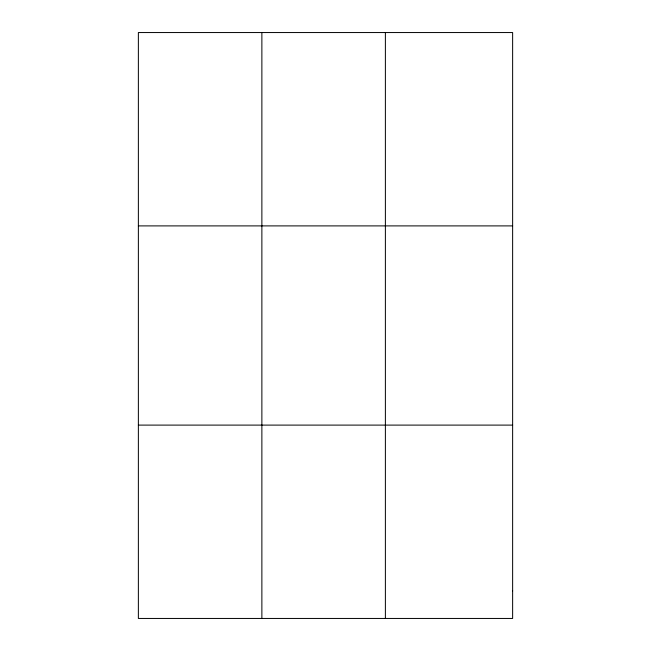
<?xml version="1.0" encoding="UTF-8"?>
<svg xmlns="http://www.w3.org/2000/svg" width="651" height="651" viewBox="0 0 651 651"><rect width="100%" height="100%" fill="white"/><g stroke="black" fill="none" stroke-linecap="round" stroke-linejoin="round"><path stroke-width="0.98" d="M261.873 32.55L261.873 618.45M385.384 32.55L385.384 618.45M138.37 225.897L512.63 225.897M138.37 425.103L512.63 425.103M512.63 590.831L512.63 618.45L138.37 618.45L138.37 32.55L512.63 32.55L512.63 590.831"/></g></svg>
